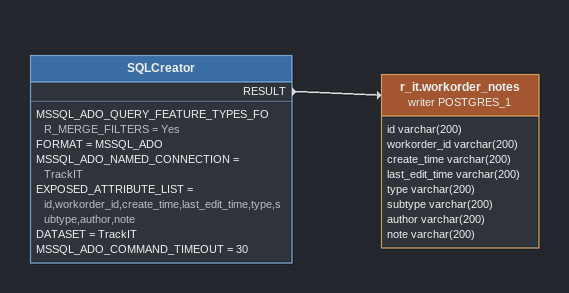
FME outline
SQLCreator
    MSSQL_ADO_QUERY_FEATURE_TYPES_FOR_MERGE_FILTERS = Yes
    FORMAT = MSSQL_ADO
    MSSQL_ADO_NAMED_CONNECTION = TrackIT
    EXPOSED_ATTRIBUTE_LIST = id,workorder_id,create_time,last_edit_time,type,subtype,author,note
    DATASET = TrackIT
    MSSQL_ADO_COMMAND_TIMEOUT = 30
    RESULT -> r_it.workorder_notes (writer POSTGRES_1)
r_it.workorder_notes (writer POSTGRES_1)
    attributes: id varchar(200), workorder_id varchar(200), create_time varchar(200), last_edit_time varchar(200), type varchar(200), subtype varchar(200), author varchar(200), note varchar(200)
